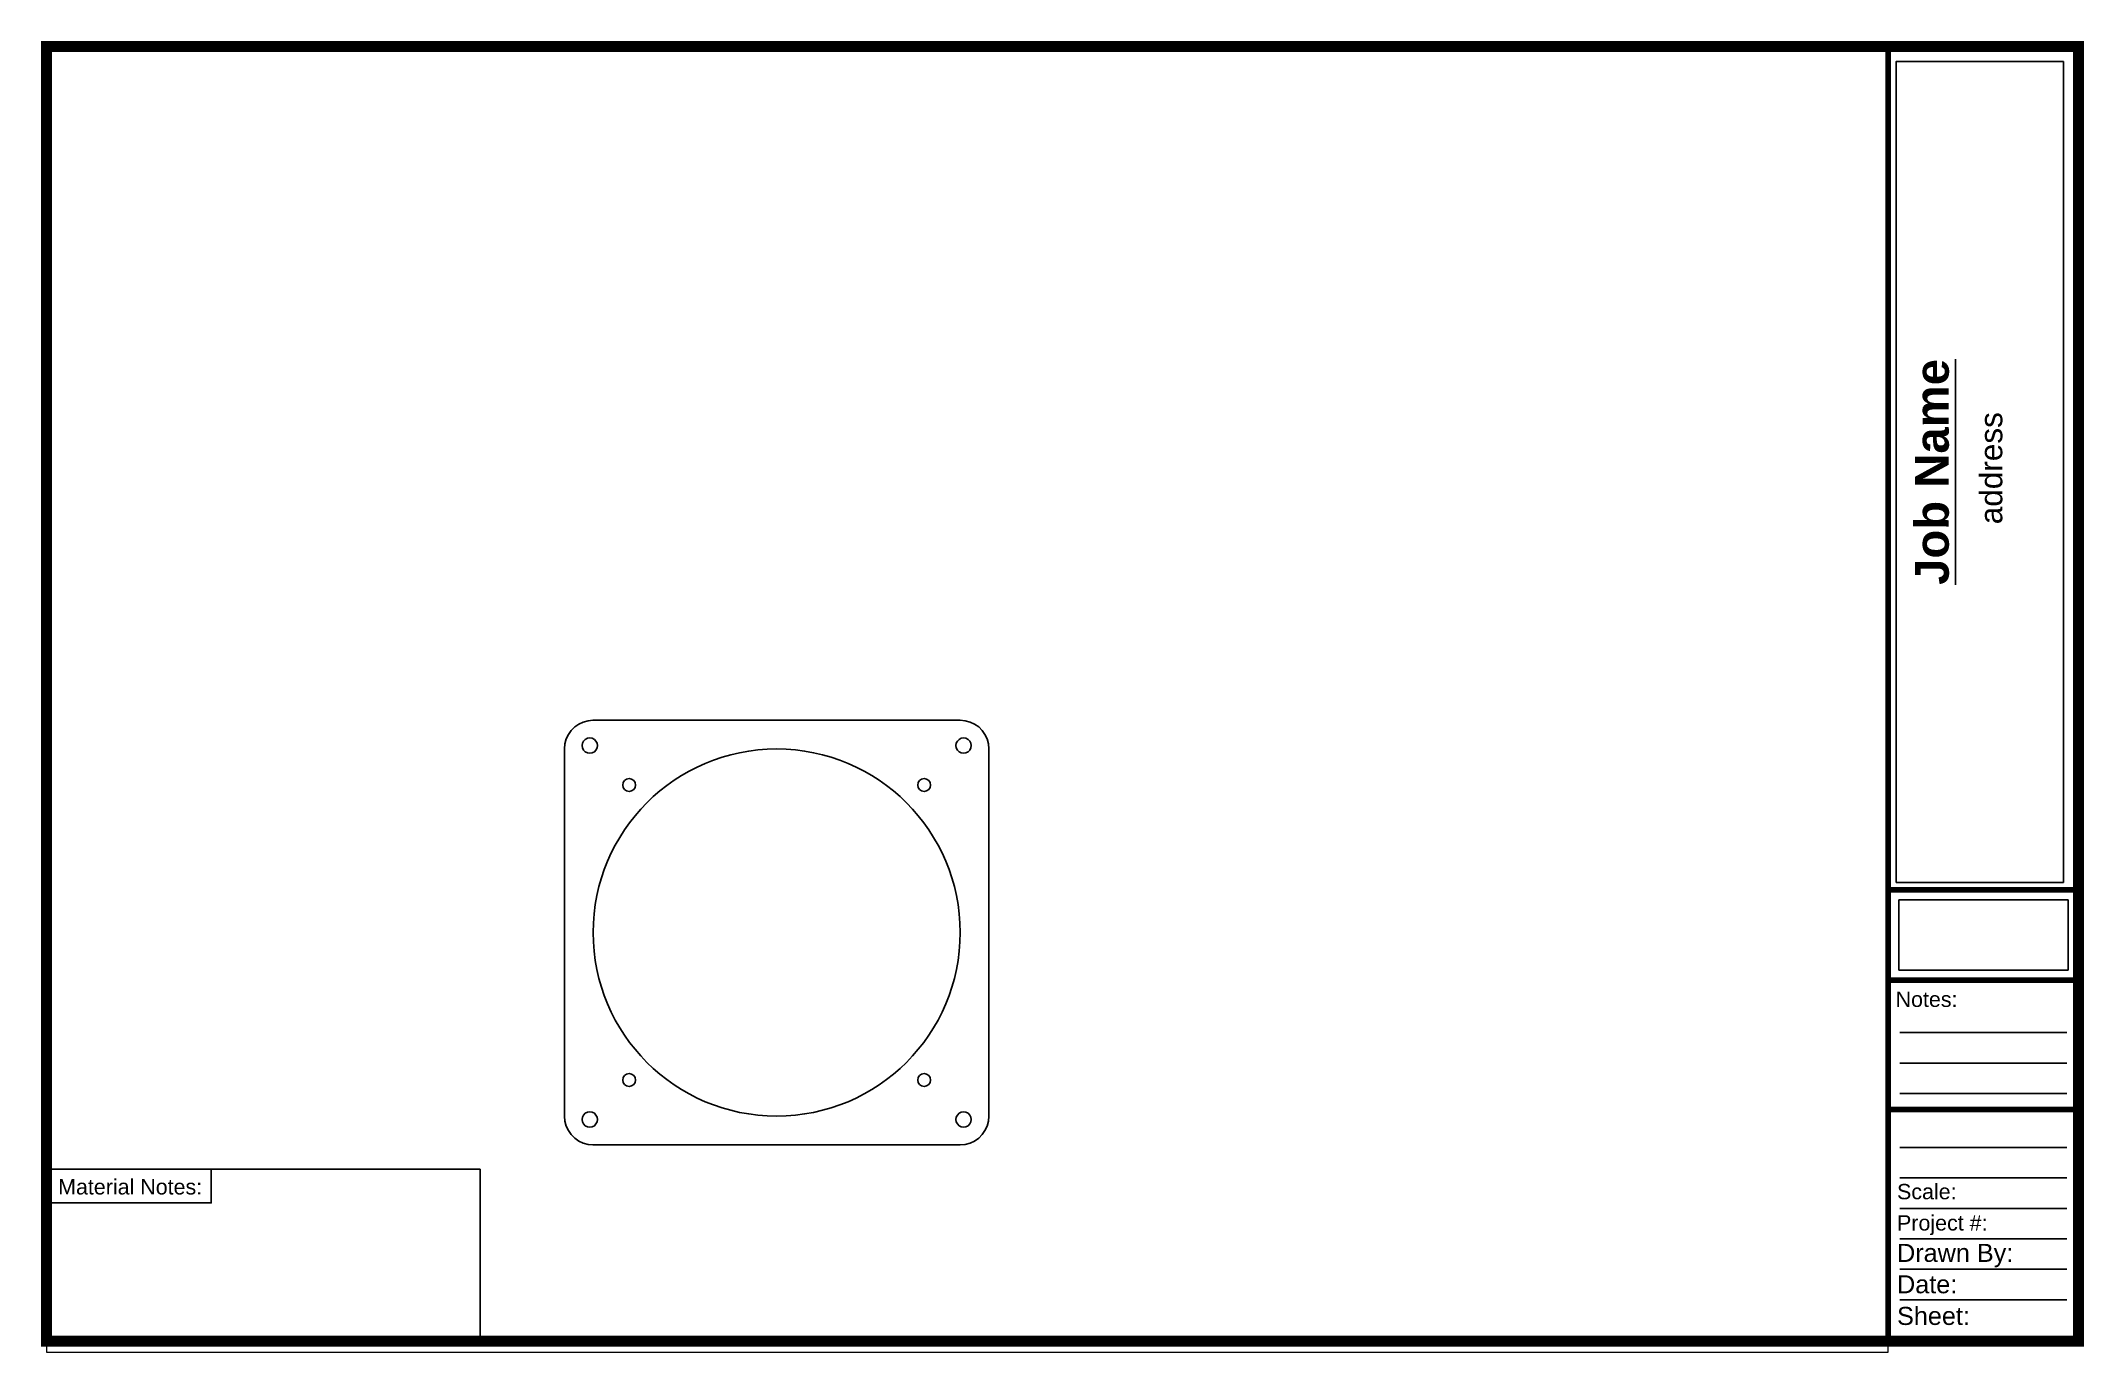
# Paper-space layout 'Layout2' of a CAD drawing. Header units: inches. Extents: x 0.1 to 16.5, y 0 to 10.5.
# The model-space entities are those that its viewports show. They can reach past a viewport. Long polylines and large blocks are cut down to what shows.
import ezdxf

# ---------------------------------------------------------------- set-up
doc = ezdxf.new("R2010")
doc.units = ezdxf.units.IN
doc.header["$MEASUREMENT"] = 0
doc.header["$XCLIPFRAME"] = 2
doc.layers.add('alum cab', color=9, linetype='Continuous')
doc.styles.get("Standard").update_dxf_attribs({"font": 'arial.ttf'})
picture_1 = doc.add_image_def('image1.jpg', size_in_pixel=(240, 100))

# ---------------------------------------------------------------- blocks, each defined once
blk = doc.blocks.new('title block')
for p, q in [((32.306154149655, 31.08172737974876), (32.306154149655, 30.99847645514469)), ((32.306154149655, 30.99847645514469), (32.306154149655, 31.04010191744673)), ((32.43553934292041, 30.45845914738778), (34.23673323664675, 30.45845914738778)), ((32.43553934292041, 30.45845914738778), (34.28510840906749, 30.45845914738778)), ((32.43553934292041, 30.12094664261218), (34.28510840906749, 30.12094664261218)), ((32.43553934292041, 29.78343413783658), (34.28510840906749, 29.78343413783658)), ((32.306154149655, 29.64842643604229), (32.306154149655, 29.56292110825857)), ((32.43553934292041, 29.18491034277076), (34.28510840906749, 29.18491034277076)), ((32.43553934292041, 28.84739783799516), (34.28510840906749, 28.84739783799516)), ((32.43553934292041, 28.50988533321956), (34.28510840906749, 28.50988533321956)), ((32.43553934292041, 28.17237282844397), (34.28510840906749, 28.17237282844397)), ((32.43553934292041, 27.83486032366837), (34.28510840906749, 27.83486032366837)), ((32.43553934292041, 27.49734781889277), (34.28510840906749, 27.49734781889277))]:
    blk.add_line(p, q)
at = {"const_width": 0.125}
blk.add_lwpolyline([(11.88890201391098, 41.38935819564189), (34.4144936023329, 41.38935819564189), (34.4144936023329, 27.03832703256029), (11.88890201391098, 27.03832703256029)], close=True, dxfattribs=at)
at = {"const_width": 0.0625}
for points in [[(32.306154149655, 41.38935819564189), (32.306154149655, 27.03832703256029)], [(32.306154149655, 32.04026721312594), (34.4144936023329, 32.04026721312594)], [(32.306154149655, 31.04010191744673), (34.4144936023329, 31.04010191744673)], [(32.306154149655, 29.60567377215043), (34.4144936023329, 29.60567377215043)]]:
    blk.add_lwpolyline(points, dxfattribs=at)
for points in [[(32.39165947743873, 32.12351813773002), (34.24797825370451, 32.12351813773002), (34.24797825370451, 41.22285634643374), (32.39165947743873, 41.22285634643374)], [(16.69732800537342, 28.94414818283664), (11.88890201391098, 28.94414818283664), (11.88890201391098, 27.03832703256029), (16.69732800537342, 27.03832703256029)], [(11.88890201391098, 28.94414818283664), (13.71596754652231, 28.94414818283664), (13.71596754652231, 28.57063272428789), (11.88890201391098, 28.57063272428789)]]:
    blk.add_lwpolyline(points, close=True)
at = {"attachment_point": 1, "rotation": 90}
for s, width, insert, char_height in [('\\pxqc;{\\fArial|b1|i0|c0|p34;\\LJob Name}', 9.099338208703735, (32.60164371759836, 32.12351813773002), 0.375), ('\\pxqc;address', 9.182589133307811, (33.31981886557162, 32.12351813773002), 0.25)]:
    blk.add_mtext_dynamic_manual_height_columns(s, width=width, gutter_width=1, heights=[0], dxfattribs=dict(at, insert=insert, char_height=char_height))
at = {"attachment_point": 1}
for s, width, insert, char_height in [('Notes:', 1.097022760312324, (32.38681632350932, 30.91307353961739), 0.17), ('Material Notes:', 1.607935468403582, (12.0175943992757, 28.83421619006009), 0.17), ('Scale:', 0.6932759104047364, (32.40308945645318, 28.78105839376312), 0.17), ('Project #:', 1.328431699968547, (32.40308945645318, 28.4348024795934), 0.17), ('Drawn By:', 1.327893867623629, (32.40308945645318, 28.11689963766497), 0.2), ('Date:', 0.9219504525028128, (32.40308945645318, 27.76907881819094), 0.2), ('Sheet:', 0.7500425804281861, (32.40308945645319, 27.41799321766881), 0.2)]:
    blk.add_mtext_dynamic_manual_height_columns(s, width=width, gutter_width=1, heights=[0], dxfattribs=dict(at, insert=insert, char_height=char_height))
image = blk.add_image(picture_1, insert=(32.4221525251809, 31.1492798357809), size_in_units=(1.8763427016260878, 0.78180945901087))
image.set_boundary_path([(-0.5, -0.5), (239.5, 99.50000000000001)])
image.dxf.clipping = 0

msp = doc.modelspace()

# ---------------------------------------------------------------- linework, layer by layer
for centre, radius in [((5.501124538938164, 4.407525062116359), 2.572086202120639), ((3.434195405079798, 6.474454195974725), 0.0899999999999999), ((7.56805367279653, 6.474454195974725), 0.0899999999999999), ((3.434195405079798, 2.340595928257993), 0.0899999999999999), ((7.56805367279653, 2.340595928257993), 0.0900000000000001)]:
    msp.add_circle(centre, radius)
at = {"layer": 'alum cab'}
for p, q in [((2.582461226589366, 7.181678075385466), (2.552557074885861, 7.119876161864883)), ((2.622333428860734, 7.239492768678903), (2.582461226589366, 7.181678075385466)), ((2.672173681699909, 7.289333021518078), (2.622333428860734, 7.239492768678903)), ((2.727994764879774, 7.329205223789447), (2.672173681699909, 7.289333021518078)), ((2.791790288513929, 7.357115765379379), (2.727994764879774, 7.329205223789447)), ((2.859573032375202, 7.375058256401477), (2.791790288513929, 7.357115765379379)), ((2.927355776236503, 7.383032696855739), (2.859573032375202, 7.375058256401477)), ((8.074857089466853, 7.383032696855739), (2.927355776236503, 7.383032696855739)), ((8.144633443441727, 7.375058256401477), (8.074857089466853, 7.383032696855739)), ((8.210422577189426, 7.357115765379379), (8.144633443441727, 7.375058256401477)), ((8.274218100823582, 7.329205223789447), (8.210422577189426, 7.357115765379379)), ((8.33203279411702, 7.289333021518078), (8.274218100823582, 7.329205223789447)), ((8.379879436842648, 7.239492768678903), (8.33203279411702, 7.289333021518078)), ((8.419751639113988, 7.181678075385466), (8.379879436842648, 7.239492768678903)), ((8.449655790817493, 7.119876161864883), (8.419751639113988, 7.181678075385466)), ((2.534614583863763, 7.052093418003611), (2.528633753523074, 6.982317064028737)), ((2.528633753523074, 6.982317064028737), (2.528633753523074, 1.832822140684815)), ((2.552557074885861, 7.119876161864883), (2.534614583863763, 7.052093418003611)), ((2.781822237946094, 7.060067858457873), (2.775841407605376, 7.026176486527223)), ((2.775841407605376, 7.026176486527223), (2.781822237946094, 6.994278724710145)), ((2.795777508741046, 7.089972010161378), (2.781822237946094, 7.060067858457873)), ((2.781822237946094, 6.994278724710145), (2.795777508741046, 6.96437457300664)), ((2.819700830103862, 7.113895331524194), (2.795777508741046, 7.089972010161378)), ((2.795777508741046, 6.96437457300664), (2.819700830103862, 6.940451251643853)), ((2.849604981807367, 7.129844212432718), (2.819700830103862, 7.113895331524194)), ((2.819700830103862, 6.940451251643853), (2.849604981807367, 6.9245023707353)), ((2.883496353738017, 7.133831432659864), (2.849604981807367, 7.129844212432718)), ((2.849604981807367, 6.9245023707353), (2.883496353738017, 6.920515150508155)), ((2.915394115555095, 7.129844212432718), (2.883496353738017, 7.133831432659864)), ((2.883496353738017, 6.920515150508155), (2.915394115555095, 6.9245023707353)), ((2.947291877372173, 7.113895331524194), (2.915394115555095, 7.129844212432718)), ((2.915394115555095, 6.9245023707353), (2.947291877372173, 6.940451251643853)), ((2.969221588621415, 7.089972010161378), (2.947291877372173, 7.113895331524194)), ((2.947291877372173, 6.940451251643853), (2.969221588621415, 6.96437457300664)), ((2.98517046952994, 7.060067858457873), (2.969221588621415, 7.089972010161378)), ((2.969221588621415, 6.96437457300664), (2.98517046952994, 6.994278724710145)), ((2.991151299870629, 7.026176486527223), (2.98517046952994, 7.060067858457873)), ((2.98517046952994, 6.994278724710145), (2.991151299870629, 7.026176486527223)), ((8.017042396173416, 7.060067858457873), (8.011061565832726, 7.026176486527223)), ((8.011061565832726, 7.026176486527223), (8.017042396173416, 6.994278724710145)), ((8.03299127708194, 7.089972010161378), (8.017042396173416, 7.060067858457873)), ((8.017042396173416, 6.994278724710145), (8.03299127708194, 6.96437457300664)), ((8.056914598444756, 7.113895331524194), (8.03299127708194, 7.089972010161378)), ((8.03299127708194, 6.96437457300664), (8.056914598444756, 6.940451251643853)), ((8.08681875014826, 7.129844212432718), (8.056914598444756, 7.113895331524194)), ((8.056914598444756, 6.940451251643853), (8.08681875014826, 6.9245023707353)), ((8.118716511965339, 7.133831432659864), (8.08681875014826, 7.129844212432718)), ((8.08681875014826, 6.9245023707353), (8.118716511965339, 6.920515150508155)), ((8.152607883895989, 7.129844212432718), (8.118716511965339, 7.133831432659864)), ((8.118716511965339, 6.920515150508155), (8.152607883895989, 6.9245023707353)), ((8.182512035599494, 7.113895331524194), (8.152607883895989, 7.129844212432718)), ((8.152607883895989, 6.9245023707353), (8.182512035599494, 6.940451251643853)), ((8.20643535696231, 7.089972010161378), (8.182512035599494, 7.113895331524194)), ((8.182512035599494, 6.940451251643853), (8.20643535696231, 6.96437457300664)), ((8.222384237870834, 7.060067858457873), (8.20643535696231, 7.089972010161378)), ((8.20643535696231, 6.96437457300664), (8.222384237870834, 6.994278724710145)), ((8.22637145809798, 7.026176486527223), (8.222384237870834, 7.060067858457873)), ((8.222384237870834, 6.994278724710145), (8.22637145809798, 7.026176486527223)), ((8.467598281839592, 7.052093418003611), (8.449655790817493, 7.119876161864883)), ((8.47357911218031, 6.982317064028737), (8.467598281839592, 7.052093418003611)), ((2.528633753523074, 1.832822140684815), (2.534614583863763, 1.763045786709955)), ((2.534614583863763, 1.763045786709955), (2.552557074885861, 1.695263042848669)), ((2.781822237946094, 1.820860480003407), (2.775841407605376, 1.786969108072771)), ((2.775841407605376, 1.786969108072771), (2.781822237946094, 1.755071346255693)), ((2.795777508741046, 1.850764631706912), (2.781822237946094, 1.820860480003407)), ((2.781822237946094, 1.755071346255693), (2.795777508741046, 1.725167194552188)), ((2.819700830103862, 1.874687953069727), (2.795777508741046, 1.850764631706912)), ((2.795777508741046, 1.725167194552188), (2.819700830103862, 1.701243873189387)), ((2.849604981807367, 1.890636833978252), (2.819700830103862, 1.874687953069727)), ((2.883496353738017, 1.894624054205397), (2.849604981807367, 1.890636833978252)), ((2.915394115555095, 1.890636833978252), (2.883496353738017, 1.894624054205397)), ((2.947291877372173, 1.874687953069727), (2.915394115555095, 1.890636833978252)), ((2.969221588621415, 1.850764631706912), (2.947291877372173, 1.874687953069727)), ((2.947291877372173, 1.701243873189387), (2.969221588621415, 1.725167194552188)), ((2.98517046952994, 1.820860480003407), (2.969221588621415, 1.850764631706912)), ((2.969221588621415, 1.725167194552188), (2.98517046952994, 1.755071346255693)), ((2.991151299870629, 1.786969108072771), (2.98517046952994, 1.820860480003407)), ((2.98517046952994, 1.755071346255693), (2.991151299870629, 1.786969108072771)), ((8.017042396173416, 1.820860480003407), (8.011061565832726, 1.786969108072771)), ((8.011061565832726, 1.786969108072771), (8.017042396173416, 1.755071346255693)), ((8.03299127708194, 1.850764631706912), (8.017042396173416, 1.820860480003407)), ((8.017042396173416, 1.755071346255693), (8.03299127708194, 1.725167194552188)), ((8.056914598444756, 1.874687953069727), (8.03299127708194, 1.850764631706912)), ((8.03299127708194, 1.725167194552188), (8.056914598444756, 1.701243873189387)), ((8.08681875014826, 1.890636833978252), (8.056914598444756, 1.874687953069727)), ((8.182512035599494, 1.701243873189387), (8.20643535696231, 1.725167194552188)), ((8.20643535696231, 1.725167194552188), (8.222384237870834, 1.755071346255693)), ((8.222384237870834, 1.755071346255693), (8.22637145809798, 1.786969108072771)), ((2.552557074885861, 1.695263042848669), (2.582461226589366, 1.6334611293281)), ((2.582461226589366, 1.6334611293281), (2.622333428860734, 1.575646436034649)), ((2.622333428860734, 1.575646436034649), (2.672173681699909, 1.525806183195474)), ((2.672173681699909, 1.525806183195474), (2.727994764879774, 1.485933980924134)), ((2.727994764879774, 1.485933980924134), (2.791790288513929, 1.456029829220614)), ((2.791790288513929, 1.456029829220614), (2.859573032375202, 1.438087338198517)), ((2.819700830103862, 1.701243873189387), (2.849604981807367, 1.685294992280834)), ((2.849604981807367, 1.685294992280834), (2.883496353738017, 1.679314161940144)), ((2.859573032375202, 1.438087338198517), (2.927355776236503, 1.432106507857813)), ((2.883496353738017, 1.679314161940144), (2.915394115555095, 1.685294992280834)), ((2.915394115555095, 1.685294992280834), (2.947291877372173, 1.701243873189387)), ((2.927355776236503, 1.432106507857813), (8.074857089466853, 1.432106507857813)), ((8.056914598444756, 1.701243873189387), (8.08681875014826, 1.685294992280834)), ((8.074857089466853, 1.432106507857813), (8.144633443441727, 1.438087338198517)), ((8.08681875014826, 1.685294992280834), (8.118716511965339, 1.679314161940144)), ((8.118716511965339, 1.679314161940144), (8.152607883895989, 1.685294992280834)), ((8.144633443441727, 1.438087338198517), (8.210422577189426, 1.456029829220614)), ((8.152607883895989, 1.685294992280834), (8.182512035599494, 1.701243873189387)), ((8.210422577189426, 1.456029829220614), (8.274218100823582, 1.485933980924134))]:
    msp.add_line(p, q, dxfattribs=at)
for points in [[(8.274218100823582, 1.485933980924134), (8.33203279411702, 1.525806183195474), (8.379879436842648, 1.575646436034649), (8.419751639113988, 1.6334611293281), (8.449655790817493, 1.695263042848669), (8.467598281839592, 1.763045786709955), (8.47357911218031, 1.832822140684815), (8.47357911218031, 6.982317064028737)], [(8.22637145809798, 1.786969108072771), (8.222384237870834, 1.820860480003407), (8.20643535696231, 1.850764631706912), (8.182512035599494, 1.874687953069727), (8.152607883895989, 1.890636833978252), (8.118716511965339, 1.894624054205397), (8.08681875014826, 1.890636833978252)]]:
    msp.add_lwpolyline(points, dxfattribs=at)

psp = doc.layouts.new('Layout2')

# ---------------------------------------------------------------- block references
at = {"xscale": 0.7252, "yscale": 0.7252, "zscale": 0.7252}
psp.add_blockref('title block', (-8.52385584221694, -19.51995979850783), dxfattribs=at)

# ---------------------------------------------------------------- viewports
at = {"layer": '0'}
psp.add_viewport(center=(7.501271522692081, 5.247801551171624), size=(14.80659124884156, 10.49560242760008), view_center_point=(8.174046143310356, 7.675385861602705), view_height=18.29420549717386, dxfattribs=at)

doc.saveas('drawing.dxf')
